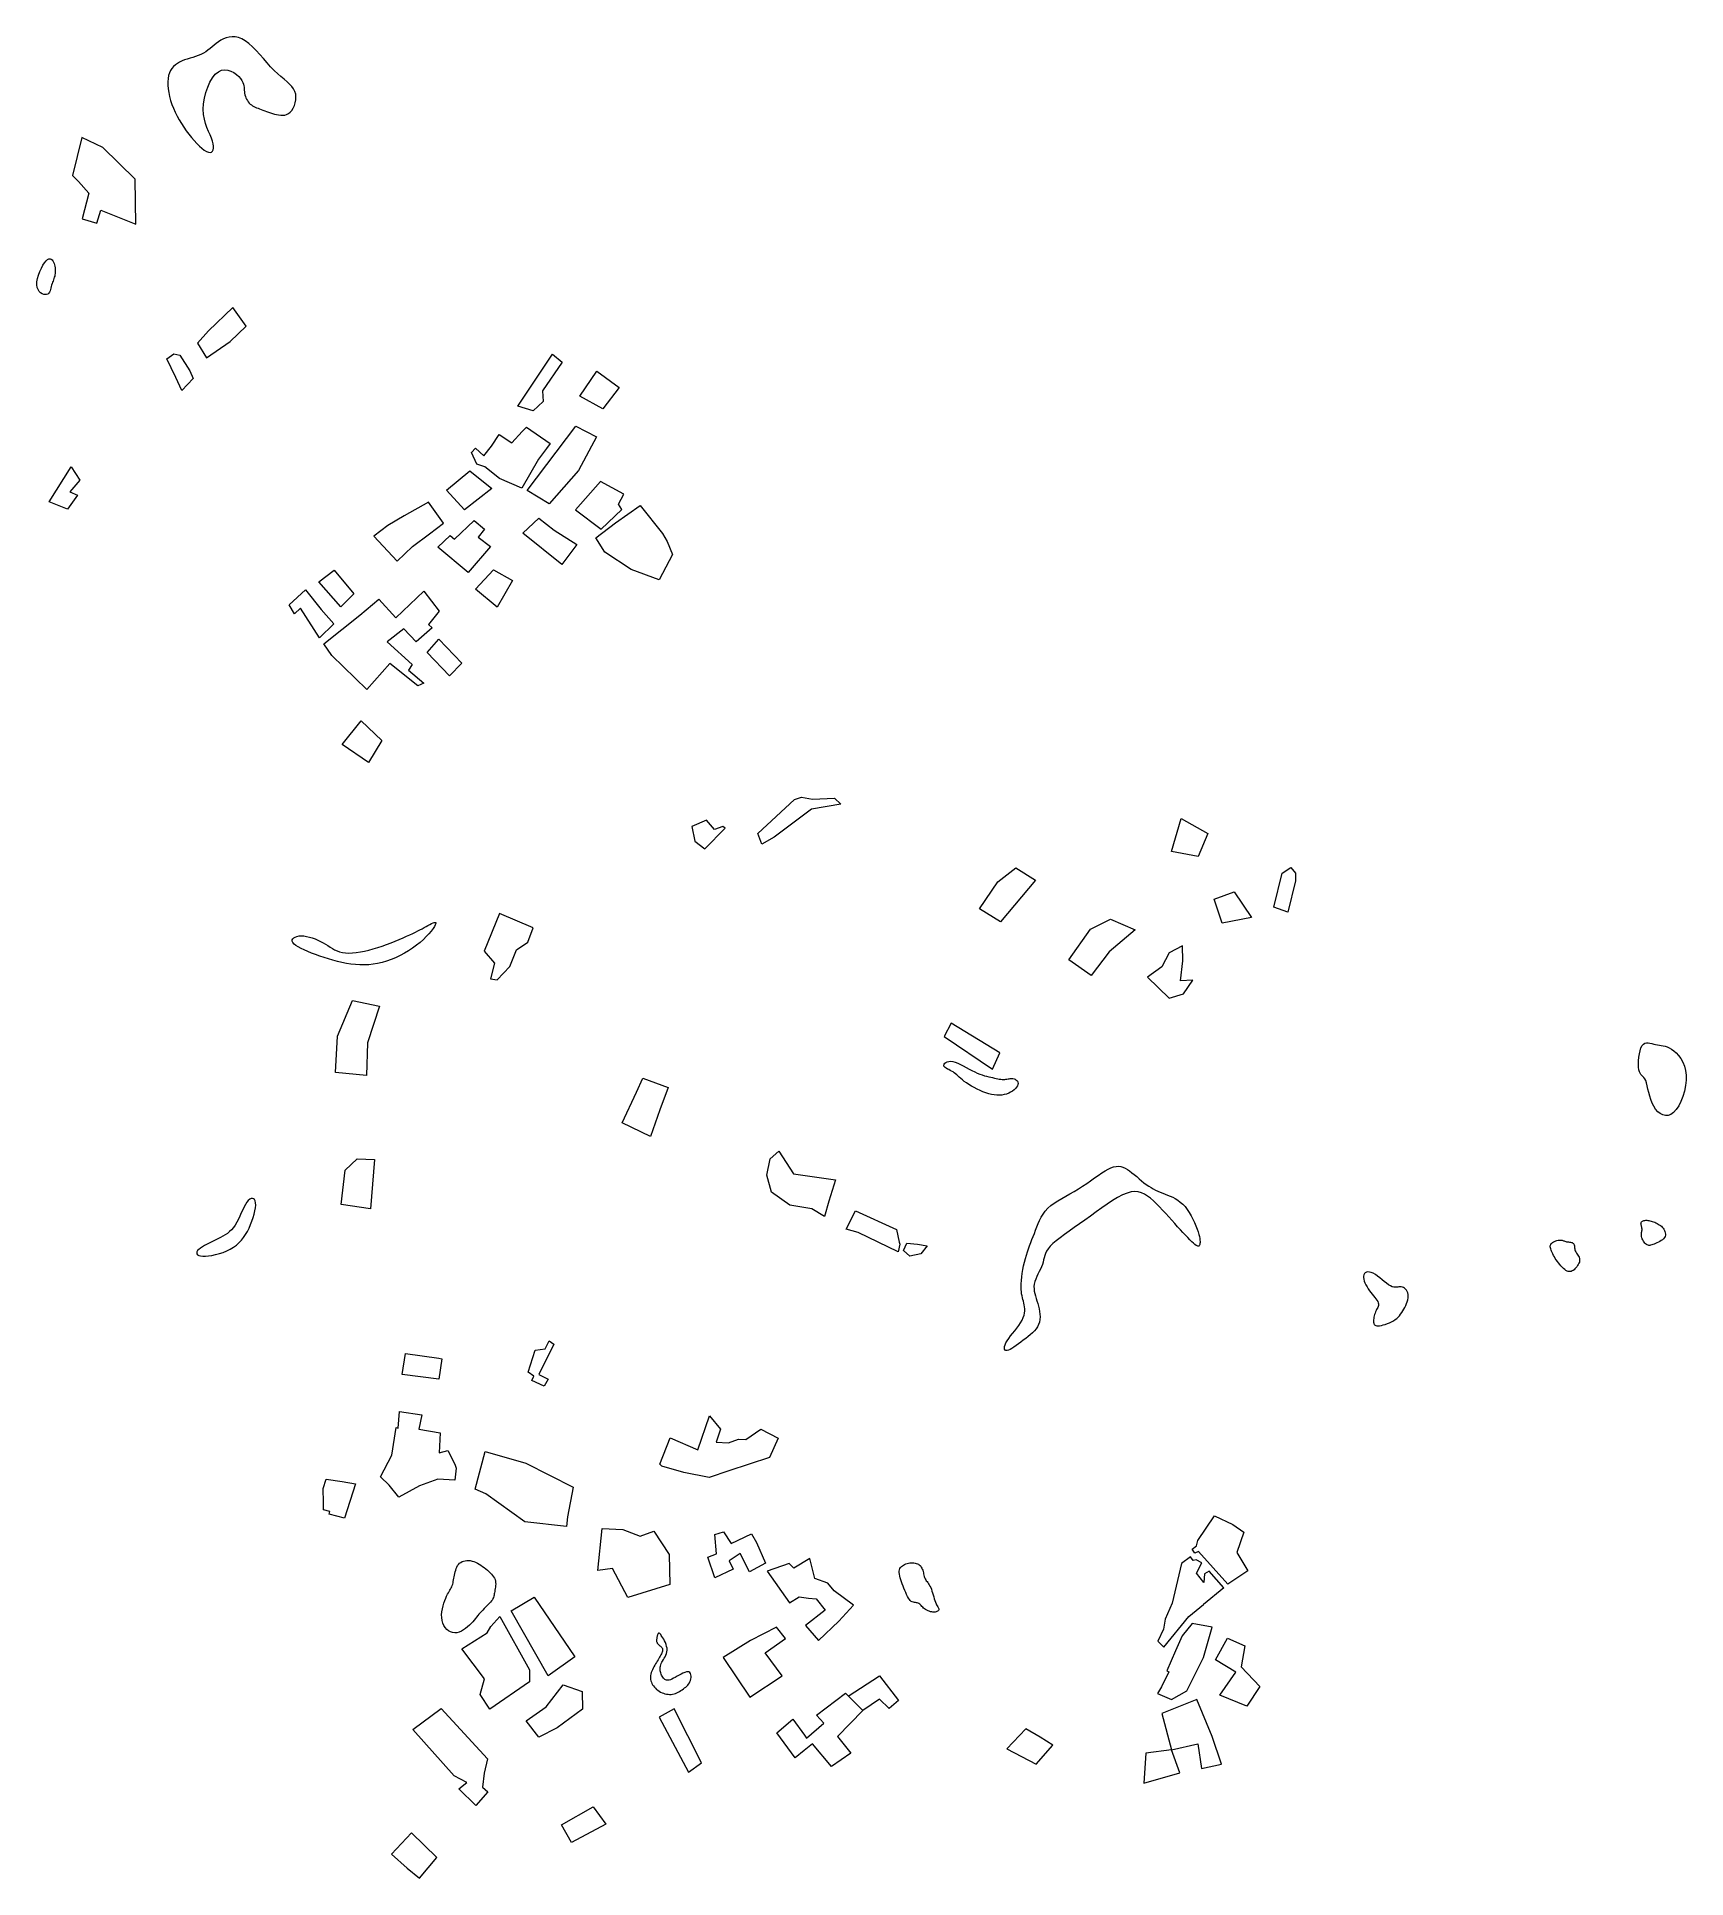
# Model space of a CAD drawing. Header units: millimetres. Extents: x 103784 to 104310, y 387454 to 388042.
import ezdxf

# ---------------------------------------------------------------- set-up
doc = ezdxf.new("R2010")
doc.units = ezdxf.units.MM
doc.header["$LTSCALE"] = 2
doc.layers.add('debri', color=6, linetype='Continuous')

msp = doc.modelspace()

# ---------------------------------------------------------------- linework, layer by layer
at = {"layer": 'debri', "color": 2, "linetype": 'Continuous', "lineweight": 0, "flags": 128}
for points in [[(103866.74, 388024.41), (103866.33, 388025.22), (103865.76, 388025.98), (103865.05, 388026.73), (103864.23, 388027.48), (103863.31, 388028.26), (103862.3, 388029.11), (103861.24, 388030.04), (103860.13, 388031.09), (103859, 388032.27), (103857.85, 388033.54), (103856.68, 388034.87), (103855.51, 388036.19), (103854.35, 388037.46), (103853.19, 388038.64), (103852.04, 388039.67), (103850.91, 388040.52), (103849.81, 388041.14), (103848.73, 388041.54), (103847.69, 388041.76), (103846.69, 388041.8), (103845.73, 388041.69), (103844.82, 388041.46), (103843.96, 388041.12), (103843.15, 388040.7), (103842.39, 388040.23), (103841.68, 388039.71), (103841, 388039.16), (103840.34, 388038.6), (103839.68, 388038.05), (103839, 388037.51), (103838.3, 388037.01), (103837.56, 388036.56), (103836.76, 388036.17), (103835.92, 388035.83), (103835.06, 388035.53), (103834.17, 388035.25), (103833.29, 388034.98), (103832.41, 388034.71), (103831.56, 388034.43), (103830.75, 388034.11), (103829.98, 388033.75), (103829.27, 388033.34), (103828.62, 388032.88), (103828.04, 388032.35), (103827.53, 388031.74), (103827.09, 388031.07), (103826.74, 388030.3), (103826.48, 388029.45), (103826.31, 388028.51), (103826.23, 388027.48), (103826.24, 388026.38), (103826.34, 388025.22), (103826.52, 388024.01), (103826.78, 388022.78), (103827.11, 388021.52), (103827.53, 388020.26), (103828.01, 388019.01), (103828.57, 388017.77), (103829.18, 388016.54), (103829.84, 388015.33), (103830.56, 388014.14), (103831.31, 388012.98), (103832.1, 388011.85), (103832.92, 388010.76), (103833.76, 388009.71), (103834.61, 388008.71), (103835.46, 388007.79), (103836.28, 388006.96), (103837.08, 388006.25), (103837.83, 388005.67), (103838.52, 388005.25), (103839.14, 388004.99), (103839.67, 388004.92), (103840.1, 388005.02), (103840.45, 388005.28), (103840.68, 388005.7), (103840.81, 388006.24), (103840.83, 388006.91), (103840.72, 388007.68), (103840.49, 388008.54), (103840.13, 388009.49), (103839.69, 388010.52), (103839.2, 388011.63), (103838.7, 388012.84), (103838.24, 388014.15), (103837.86, 388015.56), (103837.61, 388017.07), (103837.51, 388018.7), (103837.61, 388020.43), (103837.89, 388022.22), (103838.34, 388024.01), (103838.93, 388025.72), (103839.65, 388027.31), (103840.46, 388028.7), (103841.36, 388029.85), (103842.33, 388030.68), (103843.33, 388031.16), (103844.35, 388031.31), (103845.36, 388031.2), (103846.33, 388030.87), (103847.25, 388030.38), (103848.09, 388029.78), (103848.81, 388029.12), (103849.41, 388028.46), (103849.85, 388027.84), (103850.16, 388027.27), (103850.36, 388026.72), (103850.48, 388026.21), (103850.54, 388025.71), (103850.57, 388025.23), (103850.59, 388024.75), (103850.62, 388024.27), (103850.69, 388023.79), (103850.8, 388023.29), (103850.95, 388022.81), (103851.13, 388022.33), (103851.35, 388021.87), (103851.6, 388021.44), (103851.87, 388021.04), (103852.17, 388020.67), (103852.5, 388020.35), (103852.85, 388020.07), (103853.22, 388019.82), (103853.62, 388019.6), (103854.04, 388019.39), (103854.49, 388019.2), (103854.97, 388019), (103855.47, 388018.81), (103855.99, 388018.6), (103856.54, 388018.39), (103857.11, 388018.18), (103857.7, 388017.96), (103858.31, 388017.75), (103858.93, 388017.55), (103859.57, 388017.35), (103860.22, 388017.17), (103860.88, 388017), (103861.54, 388016.87), (103862.2, 388016.79), (103862.85, 388016.77), (103863.49, 388016.85), (103864.1, 388017.02), (103864.69, 388017.32), (103865.24, 388017.76), (103865.74, 388018.35), (103866.19, 388019.06), (103866.57, 388019.87), (103866.85, 388020.75), (103867.02, 388021.68), (103867.08, 388022.62), (103866.99, 388023.54)], [(103803.62, 387982.31), (103804.82, 387986.54), (103816.03, 387982.02), (103815.8, 387996.43), (103805.45, 388006.49), (103798.81, 388009.69), (103795.78, 387997.57), (103797.73, 387995.63), (103800.99, 387991.97), (103798.93, 387983.74)], [(103789.93, 387969.51), (103790.08, 387969.06), (103790.19, 387968.6), (103790.27, 387968.14), (103790.32, 387967.68), (103790.34, 387967.22), (103790.33, 387966.77), (103790.3, 387966.33), (103790.23, 387965.91), (103790.14, 387965.5), (103790.03, 387965.1), (103789.9, 387964.7), (103789.76, 387964.31), (103789.61, 387963.91), (103789.46, 387963.5), (103789.32, 387963.08), (103789.18, 387962.63), (103789.06, 387962.16), (103788.94, 387961.68), (103788.81, 387961.21), (103788.65, 387960.76), (103788.46, 387960.36), (103788.23, 387960.02), (103787.93, 387959.76), (103787.57, 387959.6), (103787.13, 387959.56), (103786.64, 387959.63), (103786.14, 387959.82), (103785.64, 387960.14), (103785.2, 387960.58), (103784.83, 387961.16), (103784.57, 387961.86), (103784.45, 387962.7), (103784.5, 387963.66), (103784.7, 387964.72), (103785.01, 387965.82), (103785.42, 387966.92), (103785.89, 387967.98), (103786.4, 387968.93), (103786.92, 387969.75), (103787.42, 387970.38), (103787.88, 387970.8), (103788.29, 387971), (103788.67, 387971.03), (103789, 387970.91), (103789.29, 387970.67), (103789.54, 387970.34), (103789.75, 387969.94)], [(103839.14, 387947.98), (103835.71, 387944.05), (103838.6, 387939.45), (103846.12, 387944.63), (103851.24, 387949.56), (103846.95, 387955.41)], [(103828.12, 387940.67), (103830.06, 387940.27), (103833.23, 387935.27), (103834.35, 387932.86), (103830.67, 387929.04), (103828.73, 387933.09), (103827.27, 387936.23), (103825.91, 387939.04)], [(103948.89, 387940.57), (103951.98, 387938.01), (103945.65, 387928.85), (103945.87, 387925.51), (103942.7, 387922.53), (103937.8, 387923.98)], [(103963.03, 387935.2), (103970.13, 387929.91), (103964.91, 387923.1), (103957.59, 387927.14)], [(103956.34, 387917.65), (103962.91, 387914.21), (103957.19, 387903.43), (103947.77, 387892.79), (103940.83, 387897.1)], [(103795.4, 387904.63), (103798.2, 387900.41), (103795, 387896.66), (103797.4, 387895.57), (103794.27, 387891.13), (103788.41, 387893.46)], [(103922.54, 387903.36), (103929.5, 387897.72), (103920.81, 387890.94), (103915.09, 387897.19)], [(103956.17, 387890.94), (103964.39, 387884.79), (103970.94, 387890.99), (103969.93, 387892.73), (103971.66, 387895.91), (103964.17, 387899.94)], [(103914.14, 387886.64), (103909.33, 387893.41), (103901.56, 387889.04), (103896.41, 387885.9), (103891.89, 387882.54), (103899.34, 387874.6), (103904.25, 387879.26), (103909.69, 387883.28)], [(103976.87, 387892.28), (103983.91, 387883.33), (103985.42, 387880.82), (103987.16, 387876.68), (103982.91, 387868.63), (103973.96, 387871.93), (103965.57, 387877.41), (103962.71, 387881.99), (103968.92, 387886.75)], [(103929.07, 387879.22), (103921.94, 387870.92), (103912.3, 387879), (103916.25, 387882.71), (103917.67, 387881.58), (103923.92, 387887.51), (103927.2, 387884.72), (103925.12, 387882.22), (103929.07, 387879.22)], [(103944.48, 387888.31), (103949.4, 387884.45), (103956.67, 387879.92), (103951.86, 387873.5), (103939.44, 387883.45)], [(103879.24, 387871.71), (103885.56, 387864.16), (103881.39, 387860.03), (103874.4, 387868.01)], [(103930.1, 387871.83), (103936.14, 387868.37), (103931.19, 387859.9), (103924.34, 387865.65)], [(103870.13, 387865.43), (103875.11, 387859.18), (103879.13, 387854.52), (103874.54, 387850.14), (103868.57, 387859.53), (103866.63, 387857.8), (103864.87, 387860.63)], [(103887.47, 387857.38), (103893.54, 387862.43), (103898.87, 387856.5), (103907.81, 387864.94), (103912.72, 387858.62), (103909.36, 387854.31), (103910.49, 387853.25), (103905.41, 387848.81), (103901.42, 387852.94), (103896.15, 387848.84), (103904.13, 387841.61), (103902.93, 387839.8), (103907.81, 387835.67), (103905.9, 387834.75), (103897.04, 387841.88), (103889.66, 387833.58), (103878.46, 387844.49), (103875.95, 387848.16)], [(103912.68, 387849.69), (103919.95, 387841.99), (103916, 387838), (103908.9, 387845.42)], [(103887.82, 387823.6), (103894.47, 387817.34), (103890.23, 387810.3), (103881.84, 387816.03)], [(104040.76, 387797), (104031.45, 387795.42), (104019.52, 387786.48), (104015.57, 387784.28), (104014.34, 387787.7), (104026.01, 387798.49), (104028.21, 387799.28), (104031.72, 387798.67), (104038.83, 387798.93)], [(103998.01, 387791.93), (103993.27, 387789.95), (103994.3, 387785.25), (103997.49, 387782.75), (104003.92, 387789.36), (104003.15, 387789.91), (104000.5, 387788.99)], [(104149.27, 387792.51), (104157.86, 387787.68), (104154.79, 387780.4), (104146.19, 387781.98)], [(104096.56, 387776.76), (104102.86, 387772.8), (104091.74, 387759.48), (104085.05, 387763.71), (104090.87, 387772.27)], [(104181.56, 387775.04), (104184.28, 387776.83), (104185.82, 387775.04), (104185.75, 387772.55), (104183.38, 387762.62), (104178.88, 387764.2)], [(104166.2, 387769.09), (104171.73, 387760.93), (104162.43, 387759.09), (104159.88, 387766.72)], [(103932, 387762.13), (103927.05, 387750.12), (103930.35, 387746.29), (103929.1, 387741.37), (103931.27, 387741.04), (103931.27, 387741.04), (103935.3, 387745.24), (103937.38, 387750.63), (103941.05, 387753.05), (103942.74, 387757.63)], [(103906.65, 387752.94), (103905.51, 387752.02), (103904.28, 387751.13), (103902.99, 387750.28), (103901.64, 387749.48), (103900.25, 387748.73), (103898.84, 387748.06), (103897.4, 387747.46), (103895.97, 387746.95), (103894.54, 387746.54), (103893.12, 387746.22), (103891.71, 387745.98), (103890.3, 387745.84), (103888.88, 387745.77), (103887.47, 387745.79), (103886.04, 387745.88), (103884.61, 387746.03), (103883.17, 387746.26), (103881.72, 387746.55), (103880.28, 387746.88), (103878.84, 387747.27), (103877.42, 387747.68), (103876.03, 387748.13), (103874.67, 387748.6), (103873.34, 387749.08), (103872.06, 387749.56), (103870.85, 387750.05), (103869.73, 387750.54), (103868.71, 387751.03), (103867.82, 387751.51), (103867.07, 387751.98), (103866.49, 387752.44), (103866.1, 387752.89), (103865.9, 387753.32), (103865.9, 387753.72), (103866.06, 387754.08), (103866.38, 387754.41), (103866.84, 387754.67), (103867.4, 387754.87), (103868.07, 387755), (103868.82, 387755.05), (103869.63, 387755), (103870.48, 387754.87), (103871.37, 387754.67), (103872.28, 387754.4), (103873.18, 387754.07), (103874.07, 387753.7), (103874.94, 387753.29), (103875.76, 387752.84), (103876.53, 387752.38), (103877.26, 387751.91), (103877.97, 387751.45), (103878.67, 387751.01), (103879.4, 387750.6), (103880.16, 387750.25), (103880.99, 387749.95), (103881.88, 387749.74), (103882.87, 387749.61), (103883.95, 387749.57), (103885.1, 387749.61), (103886.32, 387749.73), (103887.6, 387749.92), (103888.93, 387750.18), (103890.3, 387750.5), (103891.7, 387750.89), (103893.13, 387751.32), (103894.56, 387751.8), (103895.98, 387752.3), (103897.38, 387752.83), (103898.73, 387753.37), (103900.02, 387753.9), (103901.23, 387754.42), (103902.36, 387754.92), (103903.38, 387755.38), (103904.3, 387755.81), (103905.14, 387756.21), (103905.91, 387756.59), (103906.62, 387756.96), (103907.3, 387757.31), (103907.93, 387757.66), (103908.56, 387758), (103909.17, 387758.35), (103909.76, 387758.67), (103910.3, 387758.95), (103910.78, 387759.18), (103911.17, 387759.31), (103911.46, 387759.34), (103911.63, 387759.25), (103911.65, 387759), (103911.51, 387758.59), (103911.21, 387758.03), (103910.77, 387757.35), (103910.19, 387756.57), (103909.47, 387755.72), (103908.64, 387754.81), (103907.7, 387753.88)], [(104120.63, 387742.43), (104113.45, 387747.43), (104120.45, 387757.14), (104126.76, 387760.37), (104134.68, 387756.93), (104126.31, 387749.99)], [(104145.52, 387735.17), (104150.11, 387736.53), (104153.03, 387740.9), (104149.07, 387740.69), (104149.9, 387747.05), (104149.69, 387751.84), (104145.52, 387749.65), (104143.13, 387745.17), (104138.54, 387741.84)], [(103880.37, 387723.06), (103885.15, 387734.42), (103893.74, 387732.61), (103889.83, 387720.96), (103889.54, 387710.46), (103879.7, 387711.42)], [(104073.72, 387722.99), (104089.14, 387712.57), (104091.54, 387717.78), (104076.01, 387727.15)], [(104300.59, 387720.34), (104301.19, 387720.23), (104301.78, 387720.16), (104302.37, 387720.08), (104302.98, 387719.99), (104303.6, 387719.86), (104304.25, 387719.65), (104304.93, 387719.36), (104305.65, 387718.94), (104306.41, 387718.39), (104307.18, 387717.69), (104307.94, 387716.86), (104308.64, 387715.88), (104309.26, 387714.77), (104309.77, 387713.52), (104310.14, 387712.14), (104310.33, 387710.62), (104310.33, 387708.98), (104310.13, 387707.27), (104309.78, 387705.53), (104309.28, 387703.84), (104308.67, 387702.25), (104307.96, 387700.82), (104307.18, 387699.61), (104306.34, 387698.67), (104305.47, 387698.04), (104304.59, 387697.73), (104303.71, 387697.69), (104302.86, 387697.9), (104302.04, 387698.33), (104301.27, 387698.95), (104300.58, 387699.74), (104299.98, 387700.67), (104299.47, 387701.7), (104299.06, 387702.81), (104298.71, 387703.95), (104298.42, 387705.09), (104298.16, 387706.19), (104297.93, 387707.21), (104297.69, 387708.12), (104297.43, 387708.87), (104297.15, 387709.45), (104296.84, 387709.88), (104296.53, 387710.23), (104296.22, 387710.53), (104295.93, 387710.84), (104295.66, 387711.21), (104295.44, 387711.68), (104295.27, 387712.32), (104295.17, 387713.14), (104295.13, 387714.12), (104295.16, 387715.19), (104295.25, 387716.3), (104295.41, 387717.39), (104295.64, 387718.41), (104295.93, 387719.31), (104296.28, 387720.02), (104296.69, 387720.51), (104297.16, 387720.8), (104297.67, 387720.92), (104298.22, 387720.92), (104298.8, 387720.82), (104299.39, 387720.67), (104299.99, 387720.5)], [(104083.48, 387711.64), (104084.32, 387711.26), (104085.13, 387710.93), (104085.89, 387710.66), (104086.61, 387710.44), (104087.3, 387710.25), (104087.96, 387710.09), (104088.59, 387709.94), (104089.19, 387709.82), (104089.76, 387709.69), (104090.3, 387709.58), (104090.83, 387709.47), (104091.32, 387709.38), (104091.79, 387709.31), (104092.24, 387709.26), (104092.66, 387709.24), (104093.05, 387709.25), (104093.42, 387709.28), (104093.77, 387709.34), (104094.11, 387709.41), (104094.43, 387709.48), (104094.75, 387709.54), (104095.06, 387709.58), (104095.37, 387709.59), (104095.69, 387709.55), (104096.02, 387709.47), (104096.34, 387709.33), (104096.63, 387709.15), (104096.89, 387708.92), (104097.1, 387708.65), (104097.24, 387708.34), (104097.3, 387707.99), (104097.25, 387707.61), (104097.1, 387707.21), (104096.84, 387706.78), (104096.49, 387706.35), (104096.05, 387705.93), (104095.53, 387705.53), (104094.95, 387705.17), (104094.32, 387704.84), (104093.63, 387704.58), (104092.92, 387704.39), (104092.17, 387704.26), (104091.38, 387704.21), (104090.57, 387704.22), (104089.73, 387704.31), (104088.86, 387704.46), (104087.97, 387704.68), (104087.06, 387704.96), (104086.12, 387705.31), (104085.18, 387705.71), (104084.25, 387706.16), (104083.34, 387706.63), (104082.46, 387707.13), (104081.64, 387707.64), (104080.87, 387708.14), (104080.18, 387708.63), (104079.58, 387709.1), (104079.05, 387709.55), (104078.58, 387709.96), (104078.16, 387710.36), (104077.76, 387710.72), (104077.37, 387711.06), (104076.98, 387711.37), (104076.57, 387711.65), (104076.12, 387711.91), (104075.67, 387712.14), (104075.21, 387712.36), (104074.78, 387712.57), (104074.4, 387712.79), (104074.07, 387713.01), (104073.83, 387713.25), (104073.69, 387713.52), (104073.67, 387713.81), (104073.76, 387714.11), (104073.97, 387714.4), (104074.28, 387714.66), (104074.69, 387714.87), (104075.2, 387715), (104075.8, 387715.04), (104076.48, 387714.96), (104077.24, 387714.76), (104078.06, 387714.44), (104078.93, 387714.04), (104079.84, 387713.57), (104080.76, 387713.08), (104081.69, 387712.57), (104082.6, 387712.08)], [(103975.7, 387705.17), (103977.68, 387709.68), (103985.73, 387706.71), (103983.11, 387699.54), (103980.13, 387691.05), (103971.09, 387695.41)], [(104018.28, 387683.9), (104021, 387686.33), (104025.69, 387679.16), (104039.06, 387677.26), (104037.03, 387670.46), (104035.6, 387665.55), (104031.57, 387667.98), (104024.53, 387669.17), (104018.74, 387673.33), (104017.16, 387678.66)], [(103892.13, 387683.75), (103890.89, 387667.94), (103881.5, 387669.35), (103882.74, 387680.3), (103886.63, 387683.97)], [(104148.19, 387662.27), (104147.27, 387663.3), (104146.33, 387664.35), (104145.37, 387665.43), (104144.39, 387666.51), (104143.4, 387667.58), (104142.42, 387668.61), (104141.44, 387669.59), (104140.48, 387670.5), (104139.55, 387671.33), (104138.61, 387672.06), (104137.67, 387672.66), (104136.69, 387673.11), (104135.66, 387673.39), (104134.55, 387673.48), (104133.35, 387673.36), (104132.05, 387673.01), (104130.61, 387672.41), (104129.07, 387671.6), (104127.44, 387670.61), (104125.74, 387669.49), (104123.99, 387668.26), (104122.21, 387666.98), (104120.42, 387665.68), (104118.65, 387664.39), (104116.91, 387663.15), (104115.23, 387661.97), (104113.63, 387660.85), (104112.12, 387659.78), (104110.75, 387658.77), (104109.51, 387657.81), (104108.45, 387656.9), (104107.58, 387656.05), (104106.91, 387655.24), (104106.41, 387654.48), (104106.06, 387653.75), (104105.8, 387653.04), (104105.62, 387652.34), (104105.45, 387651.65), (104105.28, 387650.95), (104105.07, 387650.23), (104104.78, 387649.49), (104104.43, 387648.73), (104104.04, 387647.95), (104103.65, 387647.16), (104103.27, 387646.36), (104102.93, 387645.57), (104102.65, 387644.78), (104102.46, 387643.99), (104102.38, 387643.22), (104102.4, 387642.46), (104102.49, 387641.71), (104102.65, 387640.95), (104102.86, 387640.19), (104103.09, 387639.41), (104103.34, 387638.62), (104103.59, 387637.8), (104103.82, 387636.96), (104104.02, 387636.1), (104104.17, 387635.23), (104104.27, 387634.36), (104104.31, 387633.51), (104104.26, 387632.67), (104104.12, 387631.86), (104103.87, 387631.09), (104103.52, 387630.37), (104103.06, 387629.69), (104102.52, 387629.04), (104101.9, 387628.42), (104101.22, 387627.82), (104100.5, 387627.23), (104099.75, 387626.65), (104098.98, 387626.07), (104098.21, 387625.49), (104097.45, 387624.92), (104096.72, 387624.38), (104096.01, 387623.88), (104095.36, 387623.46), (104094.76, 387623.11), (104094.23, 387622.87), (104093.79, 387622.75), (104093.44, 387622.77), (104093.18, 387622.91), (104093.03, 387623.17), (104092.97, 387623.54), (104093.03, 387624.01), (104093.19, 387624.56), (104093.46, 387625.19), (104093.85, 387625.89), (104094.35, 387626.64), (104094.94, 387627.43), (104095.59, 387628.25), (104096.26, 387629.1), (104096.92, 387629.95), (104097.56, 387630.81), (104098.13, 387631.65), (104098.6, 387632.47), (104098.96, 387633.26), (104099.21, 387634.02), (104099.36, 387634.74), (104099.42, 387635.43), (104099.42, 387636.1), (104099.36, 387636.73), (104099.26, 387637.34), (104099.14, 387637.93), (104099, 387638.49), (104098.85, 387639.04), (104098.71, 387639.6), (104098.57, 387640.19), (104098.46, 387640.81), (104098.37, 387641.5), (104098.31, 387642.26), (104098.29, 387643.12), (104098.32, 387644.07), (104098.4, 387645.12), (104098.51, 387646.23), (104098.67, 387647.39), (104098.86, 387648.57), (104099.09, 387649.76), (104099.35, 387650.94), (104099.64, 387652.08), (104099.95, 387653.17), (104100.28, 387654.22), (104100.63, 387655.23), (104101, 387656.22), (104101.37, 387657.19), (104101.75, 387658.16), (104102.13, 387659.14), (104102.51, 387660.14), (104102.89, 387661.16), (104103.27, 387662.21), (104103.69, 387663.25), (104104.15, 387664.3), (104104.68, 387665.32), (104105.29, 387666.31), (104106, 387667.27), (104106.82, 387668.17), (104107.78, 387669.01), (104108.84, 387669.8), (104110, 387670.55), (104111.24, 387671.29), (104112.53, 387672.02), (104113.87, 387672.76), (104115.22, 387673.52), (104116.56, 387674.33), (104117.89, 387675.18), (104119.2, 387676.06), (104120.46, 387676.95), (104121.69, 387677.82), (104122.86, 387678.65), (104123.98, 387679.41), (104125.04, 387680.08), (104126.02, 387680.63), (104126.93, 387681.05), (104127.78, 387681.33), (104128.57, 387681.49), (104129.32, 387681.53), (104130.04, 387681.44), (104130.75, 387681.25), (104131.45, 387680.95), (104132.16, 387680.55), (104132.88, 387680.06), (104133.63, 387679.5), (104134.38, 387678.88), (104135.15, 387678.23), (104135.92, 387677.57), (104136.69, 387676.91), (104137.45, 387676.29), (104138.21, 387675.71), (104138.96, 387675.19), (104139.7, 387674.74), (104140.43, 387674.33), (104141.17, 387673.97), (104141.91, 387673.63), (104142.66, 387673.31), (104143.42, 387673.01), (104144.2, 387672.7), (104145, 387672.38), (104145.81, 387672.04), (104146.63, 387671.65), (104147.44, 387671.22), (104148.25, 387670.72), (104149.04, 387670.14), (104149.8, 387669.47), (104150.54, 387668.68), (104151.24, 387667.79), (104151.89, 387666.8), (104152.5, 387665.75), (104153.06, 387664.67), (104153.56, 387663.58), (104154, 387662.52), (104154.38, 387661.52), (104154.7, 387660.61), (104154.94, 387659.81), (104155.12, 387659.12), (104155.24, 387658.52), (104155.31, 387658.01), (104155.33, 387657.57), (104155.33, 387657.21), (104155.3, 387656.9), (104155.25, 387656.63), (104155.18, 387656.4), (104155.09, 387656.22), (104154.98, 387656.09), (104154.83, 387656.03), (104154.63, 387656.03), (104154.38, 387656.13), (104154.06, 387656.31), (104153.68, 387656.6), (104153.21, 387656.99), (104152.68, 387657.49), (104152.07, 387658.09), (104151.4, 387658.78), (104150.67, 387659.55), (104149.89, 387660.39), (104149.06, 387661.3)], [(103846.13, 387655.08), (103847.15, 387655.69), (103848.07, 387656.37), (103848.9, 387657.12), (103849.67, 387657.94), (103850.36, 387658.82), (103850.99, 387659.76), (103851.57, 387660.76), (103852.1, 387661.82), (103852.6, 387662.93), (103853.04, 387664.06), (103853.43, 387665.19), (103853.75, 387666.3), (103854, 387667.35), (103854.16, 387668.33), (103854.24, 387669.19), (103854.22, 387669.93), (103854.09, 387670.51), (103853.86, 387670.93), (103853.56, 387671.19), (103853.2, 387671.29), (103852.79, 387671.24), (103852.34, 387671.01), (103851.88, 387670.63), (103851.42, 387670.09), (103850.97, 387669.39), (103850.52, 387668.56), (103850.08, 387667.64), (103849.63, 387666.65), (103849.17, 387665.64), (103848.7, 387664.64), (103848.2, 387663.68), (103847.67, 387662.79), (103847.11, 387662), (103846.52, 387661.31), (103845.89, 387660.7), (103845.22, 387660.15), (103844.52, 387659.66), (103843.78, 387659.21), (103843, 387658.78), (103842.18, 387658.36), (103841.32, 387657.94), (103840.45, 387657.52), (103839.58, 387657.1), (103838.74, 387656.68), (103837.95, 387656.27), (103837.23, 387655.85), (103836.6, 387655.45), (103836.1, 387655.04), (103835.73, 387654.65), (103835.5, 387654.27), (103835.42, 387653.92), (103835.49, 387653.61), (103835.71, 387653.34), (103836.09, 387653.12), (103836.63, 387652.97), (103837.34, 387652.89), (103838.2, 387652.88), (103839.2, 387652.96), (103840.3, 387653.12), (103841.46, 387653.36), (103842.66, 387653.68), (103843.86, 387654.07), (103845.03, 387654.53)], [(104045.48, 387667.34), (104058.51, 387661.33), (104059.4, 387657.38), (104059.63, 387656.67), (104059.1, 387654.25), (104046.36, 387660.38), (104042.47, 387661.5)], [(104300.31, 387663.67), (104300.69, 387663.5), (104301.06, 387663.32), (104301.42, 387663.12), (104301.77, 387662.89), (104302.11, 387662.65), (104302.43, 387662.39), (104302.72, 387662.1), (104302.99, 387661.78), (104303.23, 387661.44), (104303.43, 387661.08), (104303.58, 387660.7), (104303.69, 387660.31), (104303.73, 387659.92), (104303.71, 387659.53), (104303.6, 387659.15), (104303.42, 387658.79), (104303.15, 387658.45), (104302.8, 387658.13), (104302.39, 387657.83), (104301.95, 387657.55), (104301.48, 387657.3), (104301, 387657.08), (104300.53, 387656.88), (104300.1, 387656.7), (104299.7, 387656.56), (104299.34, 387656.44), (104299.01, 387656.36), (104298.71, 387656.31), (104298.43, 387656.31), (104298.17, 387656.36), (104297.91, 387656.45), (104297.66, 387656.6), (104297.41, 387656.81), (104297.16, 387657.06), (104296.91, 387657.36), (104296.69, 387657.69), (104296.49, 387658.03), (104296.32, 387658.39), (104296.19, 387658.75), (104296.1, 387659.11), (104296.05, 387659.45), (104296.05, 387659.78), (104296.08, 387660.1), (104296.12, 387660.4), (104296.18, 387660.7), (104296.23, 387660.98), (104296.26, 387661.26), (104296.27, 387661.53), (104296.25, 387661.8), (104296.2, 387662.07), (104296.13, 387662.32), (104296.06, 387662.57), (104296, 387662.8), (104295.95, 387663.03), (104295.93, 387663.24), (104295.94, 387663.44), (104296, 387663.62), (104296.1, 387663.78), (104296.24, 387663.92), (104296.42, 387664.05), (104296.63, 387664.15), (104296.87, 387664.23), (104297.14, 387664.28), (104297.43, 387664.31), (104297.75, 387664.31), (104298.08, 387664.28), (104298.43, 387664.23), (104298.79, 387664.16), (104299.17, 387664.06), (104299.54, 387663.95), (104299.92, 387663.82)], [(104061.81, 387657.02), (104065.29, 387656.73), (104068.36, 387656.2), (104066.3, 387653.6), (104062.76, 387652.84), (104060.81, 387654.66)], [(104270.22, 387658), (104270.51, 387657.99), (104270.77, 387657.95), (104271.01, 387657.88), (104271.23, 387657.81), (104271.45, 387657.72), (104271.68, 387657.63), (104271.92, 387657.55), (104272.18, 387657.49), (104272.47, 387657.44), (104272.79, 387657.4), (104273.11, 387657.36), (104273.43, 387657.32), (104273.74, 387657.26), (104274.01, 387657.18), (104274.25, 387657.07), (104274.44, 387656.92), (104274.57, 387656.72), (104274.65, 387656.48), (104274.7, 387656.21), (104274.73, 387655.9), (104274.75, 387655.58), (104274.79, 387655.24), (104274.85, 387654.9), (104274.96, 387654.55), (104275.12, 387654.21), (104275.32, 387653.88), (104275.54, 387653.54), (104275.77, 387653.2), (104275.98, 387652.86), (104276.17, 387652.52), (104276.3, 387652.16), (104276.37, 387651.79), (104276.36, 387651.4), (104276.28, 387651.01), (104276.14, 387650.62), (104275.94, 387650.23), (104275.71, 387649.85), (104275.45, 387649.48), (104275.16, 387649.14), (104274.87, 387648.83), (104274.58, 387648.56), (104274.29, 387648.33), (104273.99, 387648.15), (104273.69, 387648.02), (104273.38, 387647.95), (104273.06, 387647.94), (104272.73, 387648), (104272.37, 387648.13), (104272, 387648.34), (104271.61, 387648.62), (104271.21, 387648.96), (104270.81, 387649.34), (104270.41, 387649.77), (104270.02, 387650.23), (104269.63, 387650.71), (104269.27, 387651.19), (104268.93, 387651.68), (104268.61, 387652.17), (104268.32, 387652.65), (104268.05, 387653.12), (104267.81, 387653.58), (104267.6, 387654.02), (104267.42, 387654.43), (104267.26, 387654.83), (104267.14, 387655.19), (104267.06, 387655.52), (104267.01, 387655.83), (104267, 387656.12), (104267.04, 387656.39), (104267.14, 387656.63), (104267.28, 387656.86), (104267.48, 387657.07), (104267.75, 387657.26), (104268.06, 387657.44), (104268.4, 387657.6), (104268.77, 387657.73), (104269.15, 387657.84), (104269.53, 387657.93), (104269.89, 387657.98)], [(104210.65, 387632.16), (104210.66, 387631.82), (104210.7, 387631.51), (104210.78, 387631.25), (104210.91, 387631.03), (104211.11, 387630.86), (104211.36, 387630.74), (104211.69, 387630.67), (104212.1, 387630.65), (104212.59, 387630.7), (104213.15, 387630.79), (104213.76, 387630.93), (104214.4, 387631.12), (104215.06, 387631.35), (104215.72, 387631.62), (104216.36, 387631.93), (104216.97, 387632.26), (104217.52, 387632.63), (104218.03, 387633.02), (104218.49, 387633.44), (104218.91, 387633.88), (104219.3, 387634.36), (104219.66, 387634.86), (104220, 387635.39), (104220.32, 387635.94), (104220.62, 387636.52), (104220.9, 387637.12), (104221.16, 387637.74), (104221.37, 387638.35), (104221.54, 387638.95), (104221.65, 387639.54), (104221.7, 387640.11), (104221.67, 387640.64), (104221.57, 387641.14), (104221.39, 387641.59), (104221.16, 387641.98), (104220.88, 387642.33), (104220.56, 387642.62), (104220.21, 387642.84), (104219.85, 387643), (104219.48, 387643.09), (104219.12, 387643.1), (104218.76, 387643.08), (104218.38, 387643.03), (104217.99, 387642.98), (104217.57, 387642.97), (104217.12, 387643.01), (104216.61, 387643.14), (104216.06, 387643.39), (104215.45, 387643.76), (104214.79, 387644.24), (104214.09, 387644.79), (104213.38, 387645.37), (104212.65, 387645.96), (104211.93, 387646.52), (104211.23, 387647.01), (104210.56, 387647.4), (104209.93, 387647.67), (104209.36, 387647.82), (104208.85, 387647.84), (104208.41, 387647.76), (104208.03, 387647.58), (104207.74, 387647.32), (104207.54, 387646.97), (104207.44, 387646.54), (104207.43, 387646.06), (104207.52, 387645.52), (104207.69, 387644.94), (104207.93, 387644.33), (104208.23, 387643.7), (104208.57, 387643.07), (104208.96, 387642.44), (104209.37, 387641.83), (104209.8, 387641.25), (104210.23, 387640.7), (104210.65, 387640.18), (104211.05, 387639.68), (104211.41, 387639.22), (104211.73, 387638.79), (104211.98, 387638.39), (104212.15, 387638.03), (104212.24, 387637.69), (104212.26, 387637.38), (104212.21, 387637.09), (104212.11, 387636.8), (104211.98, 387636.5), (104211.82, 387636.2), (104211.64, 387635.87), (104211.47, 387635.52), (104211.3, 387635.13), (104211.15, 387634.72), (104211.01, 387634.28), (104210.9, 387633.84), (104210.8, 387633.4), (104210.73, 387632.96), (104210.68, 387632.55)], [(103912.59, 387620.33), (103913.63, 387620.16), (103912.6, 387613.61), (103900.97, 387615.14), (103901.95, 387621.82)], [(103949.25, 387624.84), (103944.55, 387615.08), (103947.53, 387613.69), (103946.26, 387611.41), (103942.24, 387613.2), (103942.97, 387614.58), (103941.11, 387615.87), (103943.36, 387622.85), (103946.56, 387623.27), (103947.83, 387625.88)], [(103900.11, 387603.33), (103907.22, 387602.22), (103906.21, 387597.64), (103913.1, 387596.57), (103912.71, 387590.15), (103915.5, 387590.92), (103917.68, 387586.51), (103918.2, 387585.28), (103917.68, 387581.38), (103912.29, 387581.77), (103906.47, 387579.6), (103899.91, 387576.05), (103896.76, 387579.85), (103894.03, 387582.54), (103897.61, 387589.39), (103899.07, 387598.22), (103899.65, 387598.03)], [(103986.39, 387594.95), (103995.23, 387591.05), (103998.98, 387601.97), (104002.41, 387597.71), (104001.01, 387593.55), (104004.96, 387593.34), (104008.19, 387594.49), (104010.47, 387594.38), (104015.31, 387597.71), (104020.78, 387594.8), (104018.07, 387588.61), (104005.06, 387584.35), (103998.82, 387582.27), (103990.7, 387583.88), (103983.68, 387585.91), (103983.11, 387586.48)], [(103927.44, 387590.59), (103940.4, 387586.87), (103955.45, 387579.16), (103953.64, 387569.73), (103953.35, 387566.69), (103940.01, 387568.11), (103927.63, 387577.07), (103924.2, 387578.59)], [(103881.81, 387581), (103886.02, 387580.23), (103882.52, 387569.35), (103877.69, 387570.61), (103877.85, 387571.42), (103875.84, 387571.97), (103875.84, 387574.33), (103875.75, 387578.74), (103876.75, 387581.72)], [(104164.23, 387548.27), (104154.88, 387558.7), (104153.64, 387558.09), (104152.87, 387559.38), (104154.17, 387560.49), (104154.66, 387562.19), (104159.97, 387570.06), (104165.84, 387567.25), (104169.3, 387564.79), (104167.11, 387558.32), (104170.53, 387552.5)], [(103986.06, 387557.74), (103986.26, 387548.16), (103972.86, 387543.98), (103967.95, 387553.29), (103963.35, 387552.57), (103964.66, 387565.99), (103971.25, 387565.7), (103976.84, 387563.53), (103981.16, 387565.11)], [(103998.44, 387556.9), (104001.12, 387557.93), (104000.65, 387564.13), (104003.39, 387564.95), (104005.87, 387561.23), (104012.34, 387564.26), (104013.89, 387561.49), (104016.79, 387554.99), (104011.64, 387552.19), (104008.74, 387558.06), (104005.18, 387555.65), (104006.43, 387553.08), (104000.62, 387550.28)], [(103923.23, 387555.63), (103923.8, 387555.46), (103924.37, 387555.23), (103924.94, 387554.96), (103925.5, 387554.65), (103926.05, 387554.3), (103926.59, 387553.94), (103927.12, 387553.55), (103927.63, 387553.15), (103928.12, 387552.74), (103928.59, 387552.33), (103929.03, 387551.91), (103929.43, 387551.49), (103929.79, 387551.05), (103930.1, 387550.61), (103930.35, 387550.16), (103930.54, 387549.7), (103930.67, 387549.22), (103930.73, 387548.74), (103930.75, 387548.26), (103930.72, 387547.78), (103930.67, 387547.3), (103930.6, 387546.84), (103930.52, 387546.39), (103930.45, 387545.95), (103930.38, 387545.54), (103930.31, 387545.15), (103930.24, 387544.77), (103930.15, 387544.4), (103930.04, 387544.04), (103929.89, 387543.67), (103929.7, 387543.3), (103929.45, 387542.93), (103929.15, 387542.54), (103928.79, 387542.14), (103928.39, 387541.73), (103927.97, 387541.31), (103927.53, 387540.88), (103927.08, 387540.45), (103926.64, 387540.01), (103926.21, 387539.56), (103925.81, 387539.12), (103925.43, 387538.67), (103925.06, 387538.21), (103924.68, 387537.74), (103924.29, 387537.26), (103923.88, 387536.77), (103923.43, 387536.26), (103922.94, 387535.74), (103922.39, 387535.2), (103921.8, 387534.66), (103921.17, 387534.15), (103920.5, 387533.69), (103919.82, 387533.29), (103919.12, 387532.98), (103918.41, 387532.78), (103917.71, 387532.71), (103917.02, 387532.79), (103916.35, 387533.01), (103915.73, 387533.37), (103915.15, 387533.84), (103914.64, 387534.42), (103914.21, 387535.09), (103913.88, 387535.85), (103913.65, 387536.68), (103913.54, 387537.58), (103913.53, 387538.51), (103913.61, 387539.46), (103913.77, 387540.41), (103913.99, 387541.34), (103914.24, 387542.23), (103914.53, 387543.06), (103914.82, 387543.8), (103915.11, 387544.45), (103915.4, 387545.01), (103915.67, 387545.49), (103915.92, 387545.92), (103916.17, 387546.32), (103916.39, 387546.69), (103916.59, 387547.05), (103916.76, 387547.43), (103916.91, 387547.82), (103917.04, 387548.25), (103917.15, 387548.69), (103917.24, 387549.15), (103917.33, 387549.63), (103917.42, 387550.13), (103917.51, 387550.64), (103917.61, 387551.16), (103917.72, 387551.68), (103917.84, 387552.21), (103918, 387552.73), (103918.17, 387553.23), (103918.38, 387553.71), (103918.63, 387554.16), (103918.92, 387554.56), (103919.25, 387554.91), (103919.64, 387555.21), (103920.07, 387555.45), (103920.53, 387555.62), (103921.03, 387555.74), (103921.56, 387555.8), (103922.11, 387555.81), (103922.67, 387555.75)], [(104029.54, 387535.05), (104033.66, 387530.3), (104040.12, 387536.4), (104044.82, 387541.56), (104038.66, 387546.1), (104036.68, 387548.55), (104032.47, 387550.02), (104030.87, 387556.43), (104025.8, 387553.38), (104024.37, 387554.86), (104017.33, 387552.35), (104024.42, 387542.29), (104027.5, 387544.17), (104030.53, 387543.75), (104032.98, 387543.54), (104035.79, 387539.95)], [(104064.87, 387554.89), (104065.21, 387554.77), (104065.52, 387554.61), (104065.8, 387554.43), (104066.05, 387554.21), (104066.27, 387553.97), (104066.47, 387553.69), (104066.64, 387553.39), (104066.78, 387553.05), (104066.91, 387552.69), (104067.01, 387552.31), (104067.11, 387551.91), (104067.2, 387551.51), (104067.3, 387551.11), (104067.41, 387550.72), (104067.53, 387550.34), (104067.68, 387549.99), (104067.86, 387549.66), (104068.06, 387549.35), (104068.28, 387549.05), (104068.51, 387548.74), (104068.76, 387548.41), (104069, 387548.05), (104069.23, 387547.65), (104069.46, 387547.18), (104069.67, 387546.65), (104069.87, 387546.07), (104070.05, 387545.45), (104070.23, 387544.81), (104070.41, 387544.18), (104070.59, 387543.57), (104070.77, 387542.99), (104070.96, 387542.47), (104071.15, 387542.02), (104071.35, 387541.64), (104071.54, 387541.31), (104071.72, 387541.03), (104071.87, 387540.79), (104071.99, 387540.58), (104072.07, 387540.39), (104072.09, 387540.21), (104072.07, 387540.04), (104071.98, 387539.88), (104071.85, 387539.73), (104071.67, 387539.6), (104071.44, 387539.49), (104071.17, 387539.4), (104070.87, 387539.35), (104070.54, 387539.33), (104070.18, 387539.34), (104069.79, 387539.39), (104069.4, 387539.48), (104069, 387539.6), (104068.6, 387539.75), (104068.22, 387539.93), (104067.85, 387540.13), (104067.51, 387540.36), (104067.21, 387540.61), (104066.93, 387540.87), (104066.67, 387541.14), (104066.43, 387541.4), (104066.19, 387541.65), (104065.95, 387541.87), (104065.71, 387542.05), (104065.45, 387542.18), (104065.18, 387542.27), (104064.88, 387542.32), (104064.57, 387542.36), (104064.25, 387542.4), (104063.93, 387542.46), (104063.6, 387542.57), (104063.28, 387542.75), (104062.96, 387543.01), (104062.65, 387543.37), (104062.34, 387543.82), (104062.05, 387544.35), (104061.76, 387544.94), (104061.48, 387545.57), (104061.2, 387546.24), (104060.93, 387546.93), (104060.66, 387547.62), (104060.4, 387548.31), (104060.16, 387548.98), (104059.93, 387549.63), (104059.73, 387550.26), (104059.57, 387550.85), (104059.46, 387551.42), (104059.41, 387551.94), (104059.42, 387552.42), (104059.5, 387552.85), (104059.65, 387553.24), (104059.86, 387553.58), (104060.12, 387553.88), (104060.42, 387554.14), (104060.77, 387554.36), (104061.14, 387554.55), (104061.54, 387554.71), (104061.96, 387554.84), (104062.39, 387554.94), (104062.83, 387555.01), (104063.26, 387555.05), (104063.69, 387555.05), (104064.1, 387555.03), (104064.5, 387554.97)], [(103942.99, 387544.07), (103956, 387525.09), (103947.52, 387519.03), (103935.72, 387539.79)], [(103932.08, 387537.93), (103941.54, 387520.89), (103941.54, 387517.09), (103928.93, 387508.37), (103925.78, 387513.05), (103927.23, 387518.06), (103919.96, 387527.67), (103928.04, 387532.68), (103929.17, 387534.7)], [(103987.44, 387518.22), (103986.95, 387517.97), (103986.51, 387517.78), (103986.12, 387517.66), (103985.77, 387517.59), (103985.46, 387517.58), (103985.18, 387517.62), (103984.93, 387517.72), (103984.69, 387517.87), (103984.45, 387518.07), (103984.23, 387518.31), (103984.03, 387518.58), (103983.84, 387518.89), (103983.67, 387519.22), (103983.52, 387519.57), (103983.39, 387519.92), (103983.29, 387520.29), (103983.22, 387520.65), (103983.19, 387521.02), (103983.18, 387521.38), (103983.21, 387521.75), (103983.28, 387522.13), (103983.39, 387522.52), (103983.54, 387522.91), (103983.73, 387523.32), (103983.97, 387523.74), (103984.23, 387524.18), (103984.51, 387524.64), (103984.77, 387525.11), (103985.02, 387525.61), (103985.22, 387526.12), (103985.35, 387526.66), (103985.41, 387527.23), (103985.38, 387527.82), (103985.26, 387528.42), (103985.08, 387529.03), (103984.85, 387529.62), (103984.59, 387530.18), (103984.32, 387530.71), (103984.04, 387531.18), (103983.78, 387531.59), (103983.55, 387531.93), (103983.36, 387532.19), (103983.19, 387532.39), (103983.04, 387532.52), (103982.91, 387532.6), (103982.8, 387532.62), (103982.7, 387532.6), (103982.61, 387532.53), (103982.53, 387532.42), (103982.45, 387532.29), (103982.39, 387532.12), (103982.32, 387531.94), (103982.27, 387531.73), (103982.21, 387531.52), (103982.17, 387531.3), (103982.13, 387531.07), (103982.09, 387530.85), (103982.07, 387530.63), (103982.06, 387530.41), (103982.06, 387530.2), (103982.08, 387530), (103982.12, 387529.8), (103982.19, 387529.61), (103982.29, 387529.43), (103982.42, 387529.26), (103982.57, 387529.09), (103982.75, 387528.94), (103982.93, 387528.78), (103983.11, 387528.63), (103983.3, 387528.48), (103983.46, 387528.33), (103983.61, 387528.17), (103983.74, 387528.02), (103983.84, 387527.86), (103983.91, 387527.69), (103983.95, 387527.51), (103983.96, 387527.31), (103983.94, 387527.09), (103983.9, 387526.86), (103983.82, 387526.6), (103983.71, 387526.32), (103983.58, 387526.01), (103983.41, 387525.67), (103983.23, 387525.32), (103983.02, 387524.95), (103982.79, 387524.55), (103982.55, 387524.14), (103982.29, 387523.72), (103982.02, 387523.28), (103981.74, 387522.83), (103981.46, 387522.38), (103981.2, 387521.92), (103980.95, 387521.45), (103980.72, 387520.98), (103980.51, 387520.52), (103980.35, 387520.05), (103980.22, 387519.59), (103980.14, 387519.14), (103980.1, 387518.7), (103980.11, 387518.26), (103980.16, 387517.83), (103980.25, 387517.4), (103980.39, 387516.98), (103980.57, 387516.57), (103980.8, 387516.17), (103981.06, 387515.78), (103981.37, 387515.4), (103981.71, 387515.04), (103982.08, 387514.7), (103982.48, 387514.39), (103982.9, 387514.1), (103983.34, 387513.85), (103983.79, 387513.62), (103984.26, 387513.44), (103984.73, 387513.29), (103985.21, 387513.19), (103985.7, 387513.12), (103986.18, 387513.09), (103986.67, 387513.11), (103987.14, 387513.17), (103987.61, 387513.28), (103988.07, 387513.43), (103988.52, 387513.61), (103988.96, 387513.82), (103989.38, 387514.06), (103989.8, 387514.31), (103990.2, 387514.58), (103990.59, 387514.86), (103990.97, 387515.15), (103991.33, 387515.44), (103991.66, 387515.74), (103991.98, 387516.06), (103992.26, 387516.4), (103992.5, 387516.76), (103992.71, 387517.15), (103992.87, 387517.57), (103992.99, 387518.02), (103993.06, 387518.48), (103993.06, 387518.94), (103993, 387519.36), (103992.88, 387519.74), (103992.68, 387520.04), (103992.39, 387520.24), (103992.02, 387520.33), (103991.57, 387520.29), (103991.04, 387520.13), (103990.46, 387519.88), (103989.85, 387519.57), (103989.22, 387519.23), (103988.59, 387518.87), (103988, 387518.52)], [(104003.28, 387524.86), (104011.76, 387512.22), (104022.13, 387519.03), (104016.73, 387526.32), (104023.17, 387530.97), (104020.34, 387534.55), (104012.01, 387530.3)], [(104152.81, 387535.71), (104149.63, 387531.82), (104147.56, 387526.98), (104144.78, 387520.63), (104145.42, 387520.31), (104143.04, 387515.55), (104141.77, 387513.4), (104146.21, 387511.42), (104151.14, 387514.2), (104156.46, 387524.84), (104159.16, 387534.52)], [(104169.6, 387528.63), (104168.48, 387521.92), (104174.44, 387515.58), (104170.22, 387509.37), (104161.64, 387512.85), (104166.74, 387520.18), (104160.27, 387524.15), (104164.13, 387530.99)], [(103940.49, 387504.65), (103946.87, 387509.17), (103952.29, 387516.12), (103958.35, 387514.02), (103958.43, 387508.37), (103950.35, 387502.39), (103944.53, 387499.48)], [(103913.32, 387508.64), (103928.15, 387492.59), (103927.08, 387487.93), (103926.59, 387483.51), (103928.23, 387482.03), (103924.38, 387477.61), (103918.97, 387482.93), (103921.51, 387484.98), (103917.5, 387487.11), (103904.31, 387501.93)], [(103996.39, 387491.22), (103987.71, 387508.5), (103982.88, 387505.86), (103992.22, 387488.26)], [(104042.34, 387513.48), (104047.83, 387507.94), (104039.79, 387499.7), (104043.94, 387494.36), (104037.79, 387490.06), (104031.75, 387497.3), (104029.15, 387495.15), (104026.2, 387492.91), (104020.4, 387500.85), (104025.45, 387505.19), (104029.25, 387500.05), (104029.9, 387499.1), (104035.34, 387503.94), (104033.04, 387506.49)], [(104146.23, 387495.44), (104154.68, 387497.3), (104155.8, 387489.48), (104162.14, 387490.84), (104159.15, 387499.66), (104154.31, 387511.47), (104143.12, 387506.99)], [(104104.35, 387499.47), (104099.82, 387502.13), (104093.78, 387495.71), (104103.09, 387490.83), (104108.37, 387496.9)], [(104148.84, 387488.11), (104146.23, 387495.44), (104138.02, 387494.32), (104137.4, 387484.76)], [(103965.88, 387471.75), (103954.91, 387465.88), (103951.78, 387471.49), (103961.83, 387477.23)], [(103902.48, 387457.69), (103906.44, 387454.47), (103911.97, 387461.06), (103903.88, 387468.9), (103897.54, 387462.12)]]:
    msp.add_lwpolyline(points, close=True, dxfattribs=at)
for points in [[(103929.41, 387911.19), (103931.88, 387914.93), (103935.86, 387912.3), (103939.22, 387915.88), (103940.61, 387917.34), (103948.12, 387912.1), (103946.93, 387910.49), (103944.41, 387907.12), (103939.05, 387897.81), (103931.96, 387900.89), (103927.3, 387904.6), (103924.78, 387905.48), (103923.06, 387909.23), (103924.32, 387910.63), (103927.02, 387908.11), (103929.41, 387911.19)], [(104162.94, 387547.12), (104158.24, 387552.43), (104156.73, 387551.53), (104156.51, 387548.82), (104154.23, 387551.78), (104155.86, 387555.05), (104154.09, 387556.04), (104153.18, 387555.82), (104152.31, 387556.97), (104149.38, 387554.87), (104146.44, 387542.18), (104144.25, 387537.08), (104143.69, 387533.93), (104141.93, 387530.04), (104143.83, 387528.12), (104151.73, 387537.96), (104156.42, 387541.79)], [(104162.94, 387547.12), (104156.42, 387541.79)], [(104043.19, 387512.48), (104053.13, 387518.97), (104059.22, 387511.13), (104056.18, 387508.64), (104053.18, 387511.58), (104047.83, 387507.94), (104043.27, 387512.54)]]:
    msp.add_lwpolyline(points, dxfattribs=at)

doc.saveas('drawing.dxf')
